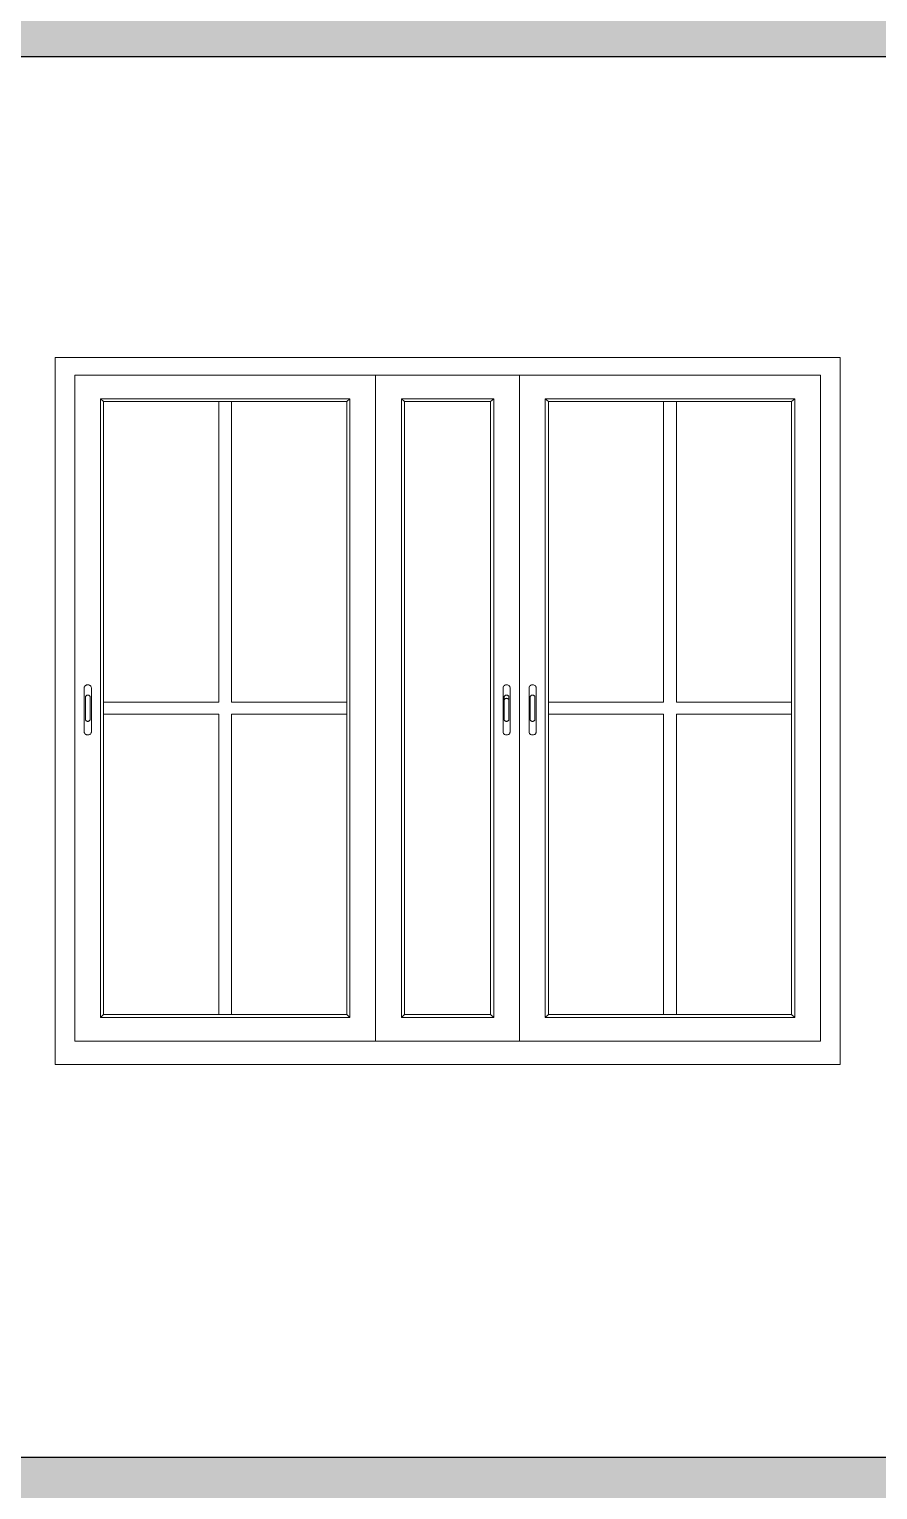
# Model space of a CAD drawing. Header units: inches. Extents: x -5142662 to -4941318, y -3361958 to -3160563.
# Drawn here: x -5010232.5 to -5010167.6, y -3261197.1 to -3261085.5 of the extents above; entities that cross this region are included whole.
import ezdxf

# ---------------------------------------------------------------- set-up
doc = ezdxf.new("R2010")
doc.units = ezdxf.units.IN
doc.header["$LTSCALE"] = 2
doc.header["$MEASUREMENT"] = 0
doc.linetypes.add('CENTER', pattern=[2, 1.25, -0.25, 0.25, -0.25])
doc.layers.get('0').update_dxf_attribs({"linetype": 'CONTINUOUS'})
for name, color, linetype, lineweight in [('Annotate-Bold.w', 187, 'CONTINUOUS', 18), ('Door-Window', 47, 'CONTINUOUS', 15), ('window', 4, 'CONTINUOUS', 13)]:
    doc.layers.add(name, color=color, linetype=linetype, lineweight=lineweight)
pattern_1 = [(50, (66424.3177, -1792.5383), (7.172601826, -0.62752135), [0.75, -8.25]), (355, (66424.318, -1792.538), (-1.387513336, 7.521921337), [0.6, -6.6]), (100.45144446, (66424.9154, -1792.5906), (5.785088467, 6.89439991), [0.63740192, -7.01142112]), (46.1842, (66424.318, -1790.538), (10.672413307, -1.655192808), [1.125, -12.375]), (96.63563549, (66425.207, -1790.676), (9.346619457, 9.741186008), [0.95610342, -10.5171376]), (351.184164, (66424.318, -1790.538), (9.34661945, 9.741186003), [0.9, -9.90000001]), (21, (66425.3177, -1791.0383), (5.969070521, -4.0261889067), [0.75, -8.25]), (326, (66425.318, -1791.038), (2.433153319, 7.2515004505), [0.6, -6.6]), (71.45144474, (66425.815, -1791.374), (8.402223767, 3.225311528), [0.6374019, -7.01142112]), (37.5, (66424.3177, -1792.5383), (0.1215985532, 3.3289385383), [0, -6.52, 0, -6.7, 0, -6.625]), (7.5, (66424.3177, -1792.5383), (2.6306953744, 3.9441171188), [0, -3.82, 0, -6.37, 0, -2.525]), (327.5, (66422.0877, -1792.5383), (5.3382243617, -0.2255487173), [0, -2.5, 0, -7.8, 0, -10.35]), (317.5, (66421.0877, -1792.5383), (5.8318616934, 1.0010498233), [0, -3.25, 0, -5.18, 0, -7.35])]

msp = doc.modelspace()

# ---------------------------------------------------------------- hatches: boundary and pattern name
at = {"layer": 'Door-Window', "linetype": 'ByBlock'}
h = msp.add_hatch(dxfattribs=at)
h.set_pattern_fill('AR-CONC', color=256)
h.set_pattern_definition(pattern_1)
h.paths.add_polyline_path([(-5010244.49, -3261087.63), (-5010244.49, -3261096.63), (-5010235.49, -3261096.63), (-5010235.49, -3261087.63), (-5010115.49, -3261087.63), (-5010112.99, -3261087.63), (-5010112.99, -3261096.63), (-5010103.99, -3261096.63), (-5010103.99, -3261087.63), (-5010078.95, -3261087.63), (-5009998.95, -3261031.63), (-5009955.46, -3261031.63), (-5009955.46, -3261026.63), (-5010010.52, -3261026.63), (-5010010.52, -3261033.63), (-5010020.52, -3261033.63), (-5010020.52, -3261040.63), (-5010030.52, -3261040.63), (-5010030.52, -3261047.63), (-5010040.52, -3261047.63), (-5010040.52, -3261054.63), (-5010050.52, -3261054.63), (-5010050.52, -3261061.63), (-5010060.52, -3261061.63), (-5010060.52, -3261068.63), (-5010070.52, -3261068.63), (-5010070.52, -3261075.63), (-5010080.52, -3261075.63), (-5010080.52, -3261082.63), (-5010115.49, -3261082.63), (-5010262.49, -3261082.63), (-5010262.49, -3261087.63)])
h = msp.add_hatch(dxfattribs=at)
h.set_pattern_fill('AR-CONC', color=256)
h.set_pattern_definition(pattern_1)
h.paths.add_polyline_path([(-5010235.49, -3261199.63), (-5010112.99, -3261199.63), (-5010112.99, -3261208.63), (-5010103.99, -3261208.63), (-5010103.99, -3261199.63), (-5010078.95, -3261199.63), (-5009998.95, -3261143.63), (-5009955.46, -3261143.63), (-5009955.46, -3261138.63), (-5010010.52, -3261138.63), (-5010010.52, -3261145.63), (-5010020.52, -3261145.63), (-5010020.52, -3261152.63), (-5010030.52, -3261152.63), (-5010030.52, -3261159.63), (-5010040.52, -3261159.63), (-5010040.52, -3261166.63), (-5010050.52, -3261166.63), (-5010050.52, -3261173.63), (-5010060.52, -3261173.63), (-5010060.52, -3261180.63), (-5010070.52, -3261180.63), (-5010070.52, -3261187.63), (-5010080.52, -3261187.63), (-5010080.52, -3261194.63), (-5010244.49, -3261194.63), (-5010244.49, -3261208.63), (-5010235.49, -3261208.63)])

# ---------------------------------------------------------------- linework, layer by layer
at = {"ltscale": 0.5}
for p, q in [((-5010235.49, -3261087.63), (-5010115.49, -3261087.63)), ((-5010244.49, -3261194.63), (-5010080.52, -3261194.63))]:
    msp.add_line(p, q, dxfattribs=at)
at = {"layer": 'Annotate-Bold.w', "linetype": 'CENTER', "ltscale": 0.01}
msp.add_line((-5010301.03, -3261194.63), (-5009912.27, -3261194.63), dxfattribs=at)
at = {"layer": 'window'}
for p, q in [((-5010230.49, -3261164.63), (-5010230.49, -3261110.63)), ((-5010170.49, -3261110.63), (-5010230.49, -3261110.63)), ((-5010170.49, -3261164.63), (-5010170.49, -3261110.63)), ((-5010228.99, -3261162.86), (-5010228.99, -3261111.97)), ((-5010171.99, -3261111.97), (-5010228.99, -3261111.97)), ((-5010205.99, -3261111.97), (-5010205.99, -3261162.86)), ((-5010194.99, -3261111.97), (-5010194.99, -3261162.86)), ((-5010171.99, -3261111.97), (-5010171.99, -3261162.86)), ((-5010227.02, -3261161.06), (-5010227.02, -3261113.77)), ((-5010227.02, -3261113.77), (-5010207.95, -3261113.77)), ((-5010226.78, -3261113.99), (-5010227.02, -3261113.77)), ((-5010226.78, -3261160.83), (-5010226.78, -3261113.99)), ((-5010208.2, -3261113.99), (-5010226.78, -3261113.99)), ((-5010217.98, -3261113.99), (-5010217.98, -3261136.96)), ((-5010217, -3261113.99), (-5010217, -3261136.96)), ((-5010208.2, -3261113.99), (-5010207.95, -3261113.77)), ((-5010208.2, -3261113.99), (-5010208.2, -3261160.83)), ((-5010207.95, -3261113.77), (-5010207.95, -3261161.06)), ((-5010196.95, -3261113.77), (-5010204.02, -3261113.77)), ((-5010204.02, -3261113.77), (-5010204.02, -3261161.06)), ((-5010203.78, -3261113.99), (-5010204.02, -3261113.77)), ((-5010203.78, -3261113.99), (-5010203.78, -3261160.83)), ((-5010203.78, -3261113.99), (-5010197.2, -3261113.99)), ((-5010197.2, -3261113.99), (-5010196.95, -3261113.77)), ((-5010197.2, -3261160.83), (-5010197.2, -3261113.99)), ((-5010196.95, -3261161.06), (-5010196.95, -3261113.77)), ((-5010193.02, -3261161.06), (-5010193.02, -3261113.77)), ((-5010193.02, -3261113.77), (-5010173.95, -3261113.77)), ((-5010192.78, -3261113.99), (-5010193.02, -3261113.77)), ((-5010192.78, -3261160.83), (-5010192.78, -3261113.99)), ((-5010174.2, -3261113.99), (-5010192.78, -3261113.99)), ((-5010183.98, -3261113.99), (-5010183.98, -3261136.96)), ((-5010183, -3261113.99), (-5010183, -3261136.96)), ((-5010174.2, -3261113.99), (-5010173.95, -3261113.77)), ((-5010174.2, -3261113.99), (-5010174.2, -3261160.83)), ((-5010173.95, -3261113.77), (-5010173.95, -3261161.06)), ((-5010228.26, -3261135.81), (-5010228.25, -3261135.78)), ((-5010228.26, -3261135.85), (-5010228.25, -3261135.78)), ((-5010228.26, -3261135.85), (-5010228.26, -3261135.81)), ((-5010228.26, -3261139.24), (-5010228.26, -3261135.85)), ((-5010228.25, -3261135.78), (-5010228.23, -3261135.74)), ((-5010228.23, -3261135.74), (-5010228.21, -3261135.72)), ((-5010228.18, -3261135.69), (-5010228.21, -3261135.72)), ((-5010228.15, -3261135.67), (-5010228.18, -3261135.69)), ((-5010228.15, -3261136.5), (-5010228.17, -3261136.52)), ((-5010228.17, -3261136.52), (-5010228.17, -3261136.54)), ((-5010228.17, -3261136.54), (-5010228.17, -3261136.56)), ((-5010228.15, -3261135.67), (-5010228.12, -3261135.65)), ((-5010228.14, -3261136.48), (-5010228.15, -3261136.5)), ((-5010228.12, -3261136.46), (-5010228.14, -3261136.48)), ((-5010228.08, -3261135.64), (-5010228.12, -3261135.65)), ((-5010228.1, -3261136.44), (-5010228.12, -3261136.46)), ((-5010228.07, -3261136.43), (-5010228.1, -3261136.44)), ((-5010228.03, -3261135.63), (-5010228.08, -3261135.64)), ((-5010228.05, -3261136.42), (-5010228.07, -3261136.43)), ((-5010228.02, -3261136.42), (-5010228.05, -3261136.42)), ((-5010227.99, -3261135.62), (-5010228.03, -3261135.63)), ((-5010227.99, -3261136.42), (-5010228.02, -3261136.42)), ((-5010227.95, -3261135.63), (-5010227.99, -3261135.62)), ((-5010227.96, -3261136.42), (-5010227.99, -3261136.42)), ((-5010227.94, -3261136.42), (-5010227.96, -3261136.42)), ((-5010227.95, -3261135.63), (-5010227.91, -3261135.64)), ((-5010227.91, -3261136.43), (-5010227.94, -3261136.42)), ((-5010227.91, -3261135.64), (-5010227.87, -3261135.65)), ((-5010227.89, -3261136.44), (-5010227.91, -3261136.43)), ((-5010227.86, -3261136.46), (-5010227.89, -3261136.44)), ((-5010227.87, -3261135.65), (-5010227.83, -3261135.67)), ((-5010227.85, -3261136.48), (-5010227.86, -3261136.46)), ((-5010227.83, -3261136.5), (-5010227.85, -3261136.48)), ((-5010227.83, -3261135.67), (-5010227.8, -3261135.69)), ((-5010227.82, -3261136.52), (-5010227.83, -3261136.5)), ((-5010227.81, -3261136.54), (-5010227.82, -3261136.52)), ((-5010227.81, -3261136.56), (-5010227.81, -3261136.54)), ((-5010227.8, -3261135.69), (-5010227.77, -3261135.72)), ((-5010227.75, -3261135.74), (-5010227.77, -3261135.72)), ((-5010227.74, -3261135.78), (-5010227.75, -3261135.74)), ((-5010227.73, -3261135.81), (-5010227.74, -3261135.78)), ((-5010227.73, -3261135.81), (-5010227.72, -3261135.85)), ((-5010227.72, -3261135.85), (-5010227.72, -3261139.24)), ((-5010196.24, -3261135.78), (-5010196.25, -3261135.81)), ((-5010196.25, -3261135.81), (-5010196.25, -3261135.85)), ((-5010196.25, -3261135.85), (-5010196.25, -3261139.24)), ((-5010196.22, -3261135.74), (-5010196.24, -3261135.78)), ((-5010196.2, -3261135.72), (-5010196.22, -3261135.74)), ((-5010196.17, -3261135.69), (-5010196.2, -3261135.72)), ((-5010196.14, -3261135.67), (-5010196.17, -3261135.69)), ((-5010196.17, -3261136.56), (-5010196.16, -3261136.54)), ((-5010196.16, -3261136.52), (-5010196.15, -3261136.5)), ((-5010196.16, -3261136.54), (-5010196.16, -3261136.52)), ((-5010196.15, -3261136.5), (-5010196.13, -3261136.48)), ((-5010196.11, -3261135.65), (-5010196.14, -3261135.67)), ((-5010196.13, -3261136.48), (-5010196.11, -3261136.46)), ((-5010196.07, -3261135.64), (-5010196.11, -3261135.65)), ((-5010196.11, -3261136.46), (-5010196.09, -3261136.44)), ((-5010196.09, -3261136.44), (-5010196.07, -3261136.43)), ((-5010196.03, -3261135.63), (-5010196.07, -3261135.64)), ((-5010196.07, -3261136.43), (-5010196.04, -3261136.42)), ((-5010196.04, -3261136.42), (-5010196.01, -3261136.42)), ((-5010195.98, -3261135.62), (-5010196.03, -3261135.63)), ((-5010196.01, -3261136.42), (-5010195.98, -3261136.42)), ((-5010195.94, -3261135.63), (-5010195.98, -3261135.62)), ((-5010195.98, -3261136.42), (-5010195.96, -3261136.42)), ((-5010195.96, -3261136.42), (-5010195.93, -3261136.42)), ((-5010195.9, -3261135.64), (-5010195.94, -3261135.63)), ((-5010195.93, -3261136.42), (-5010195.9, -3261136.43)), ((-5010195.86, -3261135.65), (-5010195.9, -3261135.64)), ((-5010195.9, -3261136.43), (-5010195.88, -3261136.44)), ((-5010195.88, -3261136.44), (-5010195.86, -3261136.46)), ((-5010195.82, -3261135.67), (-5010195.86, -3261135.65)), ((-5010195.86, -3261136.46), (-5010195.84, -3261136.48)), ((-5010195.84, -3261136.48), (-5010195.82, -3261136.5)), ((-5010195.79, -3261135.69), (-5010195.82, -3261135.67)), ((-5010195.82, -3261136.5), (-5010195.81, -3261136.52)), ((-5010195.81, -3261136.52), (-5010195.8, -3261136.54)), ((-5010195.8, -3261136.54), (-5010195.8, -3261136.56)), ((-5010195.77, -3261135.72), (-5010195.79, -3261135.69)), ((-5010195.74, -3261135.74), (-5010195.77, -3261135.72)), ((-5010195.73, -3261135.78), (-5010195.74, -3261135.74)), ((-5010195.72, -3261135.81), (-5010195.73, -3261135.78)), ((-5010195.71, -3261135.85), (-5010195.73, -3261135.78)), ((-5010195.71, -3261135.85), (-5010195.72, -3261135.81)), ((-5010195.71, -3261139.24), (-5010195.71, -3261135.85)), ((-5010194.26, -3261135.81), (-5010194.25, -3261135.78)), ((-5010194.26, -3261135.85), (-5010194.25, -3261135.78)), ((-5010194.26, -3261135.85), (-5010194.26, -3261135.81)), ((-5010194.26, -3261139.24), (-5010194.26, -3261135.85)), ((-5010194.25, -3261135.78), (-5010194.23, -3261135.74)), ((-5010194.23, -3261135.74), (-5010194.21, -3261135.72)), ((-5010194.18, -3261135.69), (-5010194.21, -3261135.72)), ((-5010194.15, -3261135.67), (-5010194.18, -3261135.69)), ((-5010194.15, -3261136.5), (-5010194.17, -3261136.52)), ((-5010194.17, -3261136.52), (-5010194.17, -3261136.54)), ((-5010194.17, -3261136.54), (-5010194.17, -3261136.56)), ((-5010194.15, -3261135.67), (-5010194.12, -3261135.65)), ((-5010194.14, -3261136.48), (-5010194.15, -3261136.5)), ((-5010194.12, -3261136.46), (-5010194.14, -3261136.48)), ((-5010194.08, -3261135.64), (-5010194.12, -3261135.65)), ((-5010194.1, -3261136.44), (-5010194.12, -3261136.46)), ((-5010194.07, -3261136.43), (-5010194.1, -3261136.44)), ((-5010194.03, -3261135.63), (-5010194.08, -3261135.64)), ((-5010194.05, -3261136.42), (-5010194.07, -3261136.43)), ((-5010194.02, -3261136.42), (-5010194.05, -3261136.42)), ((-5010193.99, -3261135.62), (-5010194.03, -3261135.63)), ((-5010193.99, -3261136.42), (-5010194.02, -3261136.42)), ((-5010193.95, -3261135.63), (-5010193.99, -3261135.62)), ((-5010193.96, -3261136.42), (-5010193.99, -3261136.42)), ((-5010193.94, -3261136.42), (-5010193.96, -3261136.42)), ((-5010193.95, -3261135.63), (-5010193.91, -3261135.64)), ((-5010193.91, -3261136.43), (-5010193.94, -3261136.42)), ((-5010193.91, -3261135.64), (-5010193.87, -3261135.65)), ((-5010193.89, -3261136.44), (-5010193.91, -3261136.43)), ((-5010193.86, -3261136.46), (-5010193.89, -3261136.44)), ((-5010193.87, -3261135.65), (-5010193.83, -3261135.67)), ((-5010193.85, -3261136.48), (-5010193.86, -3261136.46)), ((-5010193.83, -3261136.5), (-5010193.85, -3261136.48)), ((-5010193.83, -3261135.67), (-5010193.8, -3261135.69)), ((-5010193.82, -3261136.52), (-5010193.83, -3261136.5)), ((-5010193.81, -3261136.54), (-5010193.82, -3261136.52)), ((-5010193.81, -3261136.56), (-5010193.81, -3261136.54)), ((-5010193.8, -3261135.69), (-5010193.77, -3261135.72)), ((-5010193.75, -3261135.74), (-5010193.77, -3261135.72)), ((-5010193.74, -3261135.78), (-5010193.75, -3261135.74)), ((-5010193.73, -3261135.81), (-5010193.74, -3261135.78)), ((-5010193.73, -3261135.81), (-5010193.72, -3261135.85)), ((-5010193.72, -3261135.85), (-5010193.72, -3261139.24)), ((-5010228.17, -3261136.56), (-5010228.17, -3261138.27)), ((-5010227.81, -3261138.27), (-5010227.81, -3261136.56)), ((-5010226.78, -3261136.96), (-5010217.98, -3261136.96)), ((-5010217, -3261136.96), (-5010208.2, -3261136.96)), ((-5010196.17, -3261136.81), (-5010196.17, -3261136.56)), ((-5010196.17, -3261136.81), (-5010196.16, -3261136.79)), ((-5010196.17, -3261138.27), (-5010196.17, -3261136.81)), ((-5010196.16, -3261136.77), (-5010196.15, -3261136.74)), ((-5010196.16, -3261136.79), (-5010196.16, -3261136.77)), ((-5010196.15, -3261136.74), (-5010196.13, -3261136.72)), ((-5010196.13, -3261136.72), (-5010196.11, -3261136.71)), ((-5010196.11, -3261136.71), (-5010196.09, -3261136.69)), ((-5010196.09, -3261136.69), (-5010196.07, -3261136.68)), ((-5010196.07, -3261136.68), (-5010196.04, -3261136.67)), ((-5010196.04, -3261136.67), (-5010196.01, -3261136.67)), ((-5010196.01, -3261136.67), (-5010195.98, -3261136.66)), ((-5010195.98, -3261136.66), (-5010195.96, -3261136.67)), ((-5010195.96, -3261136.67), (-5010195.93, -3261136.67)), ((-5010195.93, -3261136.67), (-5010195.9, -3261136.68)), ((-5010195.9, -3261136.68), (-5010195.88, -3261136.69)), ((-5010195.88, -3261136.69), (-5010195.86, -3261136.71)), ((-5010195.86, -3261136.71), (-5010195.84, -3261136.72)), ((-5010195.84, -3261136.72), (-5010195.82, -3261136.74)), ((-5010195.82, -3261136.74), (-5010195.81, -3261136.77)), ((-5010195.81, -3261136.77), (-5010195.8, -3261136.79)), ((-5010195.8, -3261138.27), (-5010195.8, -3261136.56)), ((-5010195.8, -3261136.79), (-5010195.8, -3261136.81)), ((-5010194.17, -3261136.56), (-5010194.17, -3261138.27)), ((-5010193.81, -3261138.27), (-5010193.81, -3261136.56)), ((-5010192.78, -3261136.96), (-5010183.98, -3261136.96)), ((-5010183, -3261136.96), (-5010174.2, -3261136.96)), ((-5010228.17, -3261138.29), (-5010228.17, -3261138.27)), ((-5010228.17, -3261138.32), (-5010228.17, -3261138.29)), ((-5010228.15, -3261138.34), (-5010228.17, -3261138.32)), ((-5010228.14, -3261138.36), (-5010228.15, -3261138.34)), ((-5010228.12, -3261138.38), (-5010228.14, -3261138.36)), ((-5010228.1, -3261138.39), (-5010228.12, -3261138.38)), ((-5010228.07, -3261138.4), (-5010228.1, -3261138.39)), ((-5010228.05, -3261138.41), (-5010228.07, -3261138.4)), ((-5010228.02, -3261138.42), (-5010228.05, -3261138.41)), ((-5010227.99, -3261138.42), (-5010228.02, -3261138.42)), ((-5010227.96, -3261138.42), (-5010227.99, -3261138.42)), ((-5010227.94, -3261138.41), (-5010227.96, -3261138.42)), ((-5010227.91, -3261138.4), (-5010227.94, -3261138.41)), ((-5010227.89, -3261138.39), (-5010227.91, -3261138.4)), ((-5010227.86, -3261138.38), (-5010227.89, -3261138.39)), ((-5010227.85, -3261138.36), (-5010227.86, -3261138.38)), ((-5010227.83, -3261138.34), (-5010227.85, -3261138.36)), ((-5010227.82, -3261138.32), (-5010227.83, -3261138.34)), ((-5010227.81, -3261138.29), (-5010227.82, -3261138.32)), ((-5010227.81, -3261138.27), (-5010227.81, -3261138.29)), ((-5010226.78, -3261137.86), (-5010217.98, -3261137.86)), ((-5010217.98, -3261137.86), (-5010217.98, -3261160.83)), ((-5010217, -3261137.86), (-5010208.2, -3261137.86)), ((-5010217, -3261137.86), (-5010217, -3261160.83)), ((-5010196.17, -3261138.27), (-5010196.16, -3261138.29)), ((-5010196.16, -3261138.29), (-5010196.16, -3261138.32)), ((-5010196.16, -3261138.32), (-5010196.15, -3261138.34)), ((-5010196.15, -3261138.34), (-5010196.13, -3261138.36)), ((-5010196.13, -3261138.36), (-5010196.11, -3261138.38)), ((-5010196.11, -3261138.38), (-5010196.09, -3261138.39)), ((-5010196.09, -3261138.39), (-5010196.07, -3261138.4)), ((-5010196.07, -3261138.4), (-5010196.04, -3261138.41)), ((-5010196.04, -3261138.41), (-5010196.01, -3261138.42)), ((-5010196.01, -3261138.42), (-5010195.98, -3261138.42)), ((-5010195.98, -3261138.42), (-5010195.96, -3261138.42)), ((-5010195.96, -3261138.42), (-5010195.93, -3261138.41)), ((-5010195.93, -3261138.41), (-5010195.9, -3261138.4)), ((-5010195.9, -3261138.4), (-5010195.88, -3261138.39)), ((-5010195.88, -3261138.39), (-5010195.86, -3261138.38)), ((-5010195.86, -3261138.38), (-5010195.84, -3261138.36)), ((-5010195.84, -3261138.36), (-5010195.82, -3261138.34)), ((-5010195.82, -3261138.34), (-5010195.81, -3261138.32)), ((-5010195.81, -3261138.32), (-5010195.8, -3261138.29)), ((-5010195.8, -3261138.29), (-5010195.8, -3261138.27)), ((-5010194.17, -3261138.29), (-5010194.17, -3261138.27)), ((-5010194.17, -3261138.32), (-5010194.17, -3261138.29)), ((-5010194.15, -3261138.34), (-5010194.17, -3261138.32)), ((-5010194.14, -3261138.36), (-5010194.15, -3261138.34)), ((-5010194.12, -3261138.38), (-5010194.14, -3261138.36)), ((-5010194.1, -3261138.39), (-5010194.12, -3261138.38)), ((-5010194.07, -3261138.4), (-5010194.1, -3261138.39)), ((-5010194.05, -3261138.41), (-5010194.07, -3261138.4)), ((-5010194.02, -3261138.42), (-5010194.05, -3261138.41)), ((-5010193.99, -3261138.42), (-5010194.02, -3261138.42)), ((-5010193.96, -3261138.42), (-5010193.99, -3261138.42)), ((-5010193.94, -3261138.41), (-5010193.96, -3261138.42)), ((-5010193.91, -3261138.4), (-5010193.94, -3261138.41)), ((-5010193.89, -3261138.39), (-5010193.91, -3261138.4)), ((-5010193.86, -3261138.38), (-5010193.89, -3261138.39)), ((-5010193.85, -3261138.36), (-5010193.86, -3261138.38)), ((-5010193.83, -3261138.34), (-5010193.85, -3261138.36)), ((-5010193.82, -3261138.32), (-5010193.83, -3261138.34)), ((-5010193.81, -3261138.29), (-5010193.82, -3261138.32)), ((-5010193.81, -3261138.27), (-5010193.81, -3261138.29)), ((-5010192.78, -3261137.86), (-5010183.98, -3261137.86)), ((-5010183.98, -3261137.86), (-5010183.98, -3261160.83)), ((-5010183, -3261137.86), (-5010174.2, -3261137.86)), ((-5010183, -3261137.86), (-5010183, -3261160.83)), ((-5010228.26, -3261139.27), (-5010228.26, -3261139.24)), ((-5010228.25, -3261139.3), (-5010228.26, -3261139.27)), ((-5010228.25, -3261139.3), (-5010228.23, -3261139.34)), ((-5010228.23, -3261139.34), (-5010228.21, -3261139.37)), ((-5010228.21, -3261139.37), (-5010228.18, -3261139.39)), ((-5010228.15, -3261139.42), (-5010228.18, -3261139.39)), ((-5010228.12, -3261139.43), (-5010228.15, -3261139.42)), ((-5010228.12, -3261139.43), (-5010228.08, -3261139.45)), ((-5010228.03, -3261139.45), (-5010228.08, -3261139.45)), ((-5010227.99, -3261139.46), (-5010228.03, -3261139.45)), ((-5010227.99, -3261139.46), (-5010227.95, -3261139.45)), ((-5010227.95, -3261139.45), (-5010227.91, -3261139.45)), ((-5010227.87, -3261139.43), (-5010227.91, -3261139.45)), ((-5010227.83, -3261139.42), (-5010227.87, -3261139.43)), ((-5010227.83, -3261139.42), (-5010227.8, -3261139.39)), ((-5010227.8, -3261139.39), (-5010227.77, -3261139.37)), ((-5010227.77, -3261139.37), (-5010227.75, -3261139.34)), ((-5010227.74, -3261139.3), (-5010227.75, -3261139.34)), ((-5010227.72, -3261139.24), (-5010227.74, -3261139.3)), ((-5010227.73, -3261139.27), (-5010227.74, -3261139.3)), ((-5010227.73, -3261139.27), (-5010227.72, -3261139.24)), ((-5010196.25, -3261139.27), (-5010196.25, -3261139.24)), ((-5010196.25, -3261139.24), (-5010196.24, -3261139.3)), ((-5010196.25, -3261139.27), (-5010196.24, -3261139.3)), ((-5010196.24, -3261139.3), (-5010196.22, -3261139.34)), ((-5010196.22, -3261139.34), (-5010196.2, -3261139.37)), ((-5010196.2, -3261139.37), (-5010196.17, -3261139.39)), ((-5010196.17, -3261139.39), (-5010196.14, -3261139.42)), ((-5010196.14, -3261139.42), (-5010196.11, -3261139.43)), ((-5010196.11, -3261139.43), (-5010196.07, -3261139.45)), ((-5010196.07, -3261139.45), (-5010196.03, -3261139.45)), ((-5010196.03, -3261139.45), (-5010195.98, -3261139.46)), ((-5010195.98, -3261139.46), (-5010195.94, -3261139.45)), ((-5010195.94, -3261139.45), (-5010195.9, -3261139.45)), ((-5010195.9, -3261139.45), (-5010195.86, -3261139.43)), ((-5010195.86, -3261139.43), (-5010195.82, -3261139.42)), ((-5010195.82, -3261139.42), (-5010195.79, -3261139.39)), ((-5010195.79, -3261139.39), (-5010195.77, -3261139.37)), ((-5010195.77, -3261139.37), (-5010195.74, -3261139.34)), ((-5010195.74, -3261139.34), (-5010195.73, -3261139.3)), ((-5010195.73, -3261139.3), (-5010195.72, -3261139.27)), ((-5010195.72, -3261139.27), (-5010195.71, -3261139.24)), ((-5010194.26, -3261139.27), (-5010194.26, -3261139.24)), ((-5010194.25, -3261139.3), (-5010194.26, -3261139.27)), ((-5010194.25, -3261139.3), (-5010194.23, -3261139.34)), ((-5010194.23, -3261139.34), (-5010194.21, -3261139.37)), ((-5010194.21, -3261139.37), (-5010194.18, -3261139.39)), ((-5010194.15, -3261139.42), (-5010194.18, -3261139.39)), ((-5010194.12, -3261139.43), (-5010194.15, -3261139.42)), ((-5010194.12, -3261139.43), (-5010194.08, -3261139.45)), ((-5010194.03, -3261139.45), (-5010194.08, -3261139.45)), ((-5010193.99, -3261139.46), (-5010194.03, -3261139.45)), ((-5010193.99, -3261139.46), (-5010193.95, -3261139.45)), ((-5010193.95, -3261139.45), (-5010193.91, -3261139.45)), ((-5010193.87, -3261139.43), (-5010193.91, -3261139.45)), ((-5010193.83, -3261139.42), (-5010193.87, -3261139.43)), ((-5010193.83, -3261139.42), (-5010193.8, -3261139.39)), ((-5010193.8, -3261139.39), (-5010193.77, -3261139.37)), ((-5010193.77, -3261139.37), (-5010193.75, -3261139.34)), ((-5010193.74, -3261139.3), (-5010193.75, -3261139.34)), ((-5010193.72, -3261139.24), (-5010193.74, -3261139.3)), ((-5010193.73, -3261139.27), (-5010193.74, -3261139.3)), ((-5010193.73, -3261139.27), (-5010193.72, -3261139.24)), ((-5010227.02, -3261161.06), (-5010226.78, -3261160.83)), ((-5010207.95, -3261161.06), (-5010227.02, -3261161.06)), ((-5010208.2, -3261160.83), (-5010226.78, -3261160.83)), ((-5010208.2, -3261160.83), (-5010207.95, -3261161.06)), ((-5010203.78, -3261160.83), (-5010204.02, -3261161.06)), ((-5010204.02, -3261161.06), (-5010196.95, -3261161.06)), ((-5010203.78, -3261160.83), (-5010197.2, -3261160.83)), ((-5010196.95, -3261161.06), (-5010197.2, -3261160.83)), ((-5010193.02, -3261161.06), (-5010192.78, -3261160.83)), ((-5010173.95, -3261161.06), (-5010193.02, -3261161.06)), ((-5010174.2, -3261160.83), (-5010192.78, -3261160.83)), ((-5010174.2, -3261160.83), (-5010173.95, -3261161.06)), ((-5010228.99, -3261162.86), (-5010205.99, -3261162.86)), ((-5010194.99, -3261162.86), (-5010205.99, -3261162.86)), ((-5010194.99, -3261162.86), (-5010171.99, -3261162.86)), ((-5010170.49, -3261164.63), (-5010230.49, -3261164.63))]:
    msp.add_line(p, q, dxfattribs=at)

doc.saveas('drawing.dxf')
